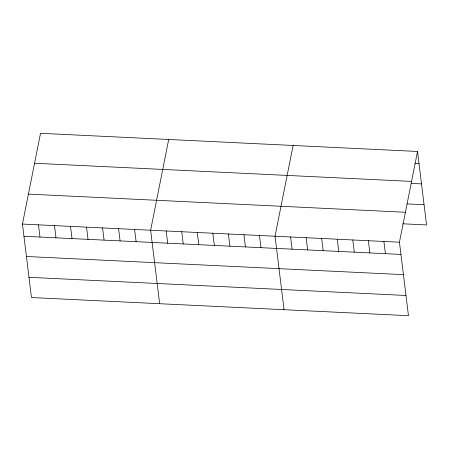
<?xml version="1.0" encoding="UTF-8"?>
<svg xmlns="http://www.w3.org/2000/svg" width="449" height="449" viewBox="0 0 449 449"><rect width="100%" height="100%" fill="white"/><g stroke="black" fill="none" stroke-linecap="round" stroke-linejoin="round"><path stroke-width="0.67" d="M417.531 151.459L399.447 242.213L408.472 315.692L31.469 297.541L22.45 224.062L40.528 133.308L417.531 151.459L426.55 224.938L402.888 223.798M168.706 139.482L150.628 230.23L159.653 303.709M293.118 145.47L275.041 236.225L284.06 309.698M414.971 163.475L419.029 163.672M34.562 163.256L411.565 181.407M411.368 183.4L421.51 183.888M407.164 203.908L424.069 204.722M28.416 194.114L405.413 212.265M22.45 224.062L399.447 242.213M23.949 236.269L400.946 254.42M26.429 256.491L403.432 274.642M28.989 277.319L405.986 295.47M383.901 241.461L385.399 253.674M368.348 240.715L369.847 252.927M352.796 239.968L354.295 252.175M337.244 239.216L338.742 251.429M321.692 238.47L323.19 250.677M306.139 237.717L307.644 249.93M290.593 236.971L292.091 249.184M259.488 235.472L260.987 247.685M243.936 234.726L245.435 246.933M228.384 233.974L229.882 246.187M212.837 233.227L214.336 245.435M197.285 232.475L198.784 244.688M181.733 231.729L183.231 243.942M166.181 230.982L167.679 243.19M134.605 229.461L136.109 241.669M118.587 228.687L120.085 240.9M102.563 227.918L104.061 240.131M86.539 227.143L88.038 239.356M70.515 226.375L72.014 238.587M54.497 225.606L55.996 237.813M38.474 224.831L39.972 237.044"/></g></svg>
